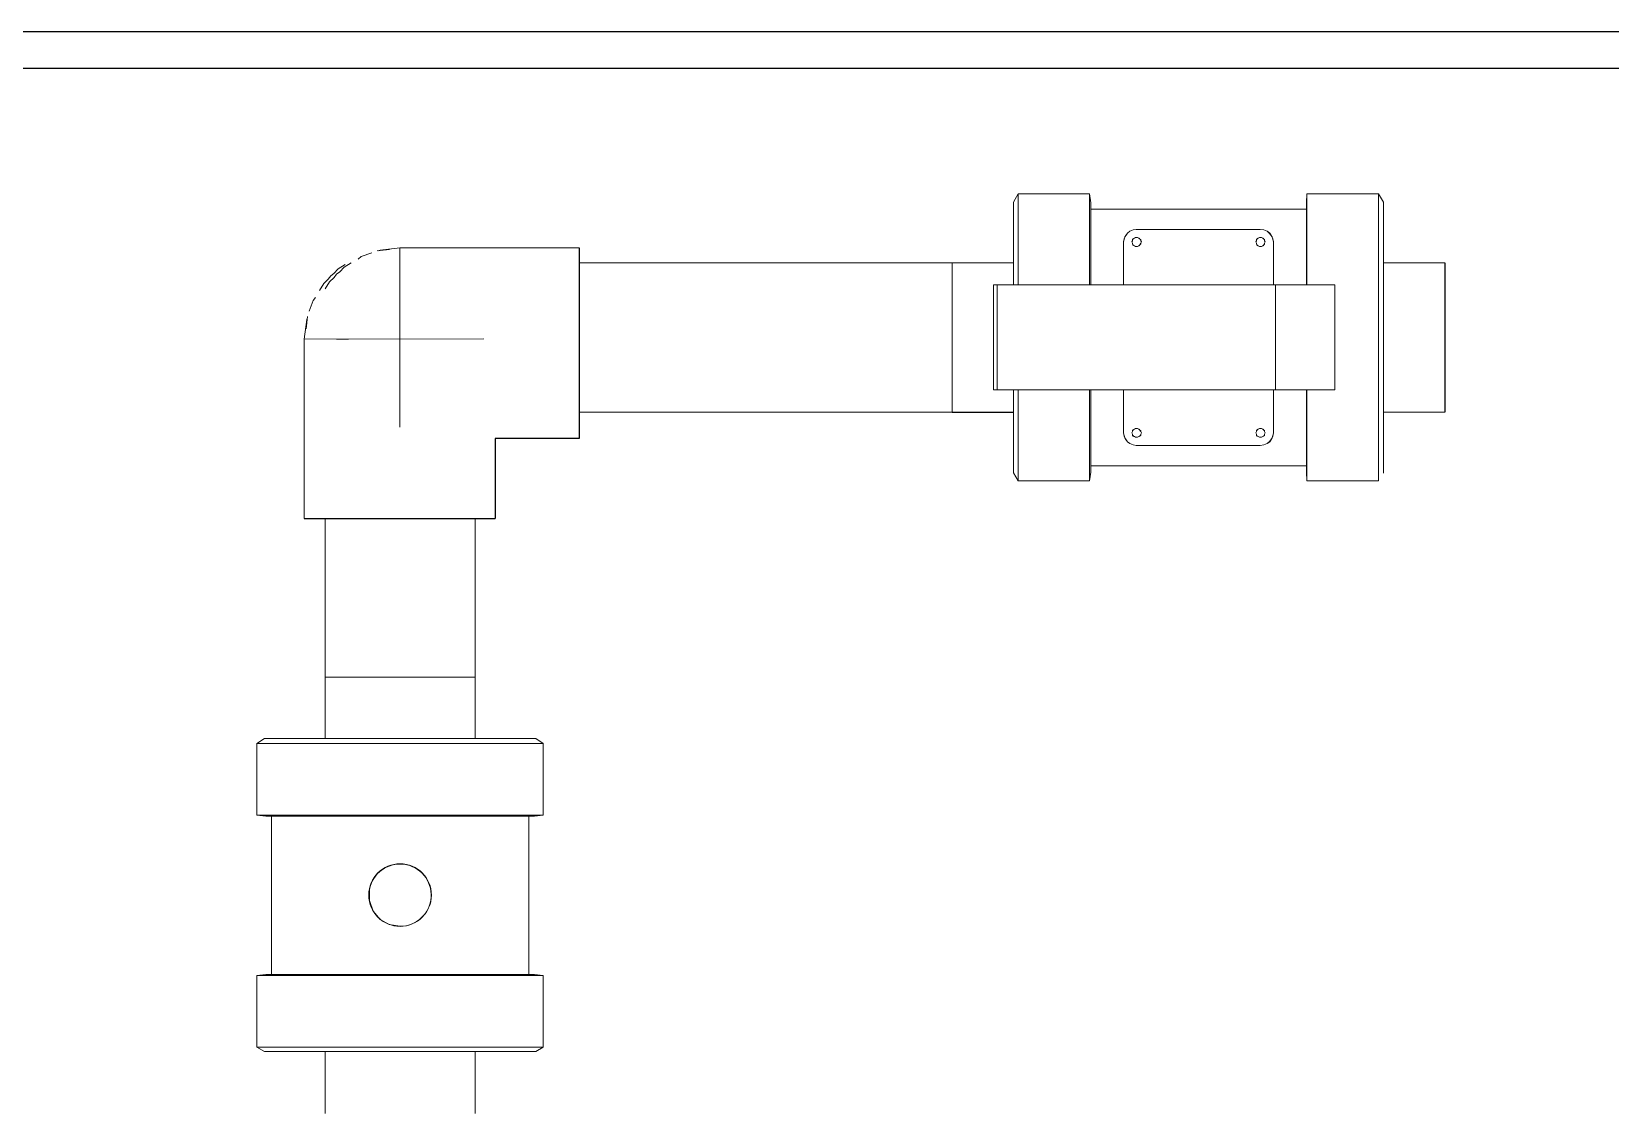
# Model space of a CAD drawing. Header units: inches. Extents: x 13 to 12015, y 11 to 4983.
# Drawn here: x 2919.4 to 3349.2, y 4049.3 to 4343.9 of the extents above; entities that cross this region are included whole.
import ezdxf

# ---------------------------------------------------------------- set-up
doc = ezdxf.new("R2010")
doc.units = ezdxf.units.IN
doc.header["$MEASUREMENT"] = 0
doc.layers.add('PDF _Геометрия', color=7, linetype='Continuous')

msp = doc.modelspace()

# ---------------------------------------------------------------- linework, layer by layer
for p, q in [((2673.83118, 4343.9176), (4093.83118, 4343.9176)), ((2673.83118, 4333.9176), (4093.83118, 4333.9176)), ((3068.51913, 4285.06846), (3068.51913, 4233.08064)), ((3304.14731, 4280.93764), (3304.14731, 4240.31793)), ((3170.06819, 4240.31793), (3186.76356, 4240.31793)), ((3068.51913, 4233.08064), (3045.61837, 4233.08064)), ((3045.61837, 4233.08064), (3045.61837, 4211.322)), ((2993.64399, 4211.28995), (3045.63179, 4211.32201))]:
    msp.add_line(p, q)
at = {"layer": 'PDF _Геометрия', "lineweight": 9}
for points in [[(3186.76356, 4297.46082), (3187.96838, 4299.69834)], [(3187.96833, 4297.97724), (3187.96833, 4299.18206), (3187.96833, 4299.69841)], [(3187.96833, 4299.69834), (3207.41756, 4299.69834)], [(3207.41764, 4299.69834), (3207.76188, 4297.2887)], [(3207.41764, 4274.91344), (3207.41764, 4280.07695), (3207.41764, 4284.89623), (3207.41764, 4289.19916), (3207.41764, 4292.81362), (3207.41764, 4295.7396), (3207.41764, 4297.97713), (3207.41764, 4299.18195), (3207.41764, 4299.6983)], [(3266.45384, 4297.28871), (3266.62595, 4299.69835)], [(3266.62577, 4299.69834), (3286.075, 4299.69834)], [(3266.62577, 4274.91344), (3266.62577, 4280.07695), (3266.62577, 4284.89623), (3266.62577, 4289.19916), (3266.62577, 4292.81362), (3266.62577, 4295.7396), (3266.62577, 4297.97713), (3266.62577, 4299.18195), (3266.62577, 4299.6983)], [(3286.07508, 4221.5572), (3286.07508, 4222.07356), (3286.07508, 4223.27838), (3286.07508, 4225.51589), (3286.07508, 4228.44188), (3286.07508, 4232.05634), (3286.07508, 4236.18715), (3286.07508, 4241.17855), (3286.07508, 4246.34206), (3286.07508, 4251.8498), (3286.07508, 4257.70178), (3286.07508, 4263.55376), (3286.07508, 4269.23362), (3286.07508, 4274.91349), (3286.07508, 4280.077), (3286.07508, 4284.89627), (3286.07508, 4289.1992), (3286.07508, 4292.81366), (3286.07508, 4295.73965), (3286.07508, 4297.97717), (3286.07508, 4299.18199), (3286.07508, 4299.69834), (3287.45202, 4297.46082)], [(3186.76356, 4284.37993), (3186.76356, 4288.85498), (3186.76356, 4292.64155), (3186.76356, 4295.22331), (3186.76356, 4296.94448), (3186.76356, 4297.46083), (3186.76356, 4296.94448), (3186.76356, 4295.22331), (3186.76356, 4292.64155), (3186.76356, 4288.85498), (3186.76356, 4284.37993), (3186.76356, 4279.0443), (3186.76356, 4274.9135)], [(3187.96833, 4274.91344), (3187.96833, 4280.07695), (3187.96833, 4284.89623), (3187.96833, 4289.19916), (3187.96833, 4292.81362), (3187.96833, 4295.7396), (3187.96833, 4297.97713)], [(3207.76186, 4297.28871), (3207.76186, 4296.60024)], [(3207.76186, 4274.91344), (3207.76186, 4278.87213), (3207.76186, 4284.20776), (3207.76186, 4288.68281), (3207.76186, 4292.29726), (3207.76186, 4295.05114), (3207.76186, 4296.60019), (3207.76186, 4297.28866)], [(3207.76186, 4295.56752), (3266.45377, 4295.56752)], [(3266.45384, 4296.60027), (3266.45384, 4297.28874), (3266.45384, 4296.60027), (3266.45384, 4295.05122), (3266.45384, 4292.29734), (3266.45384, 4288.68289), (3266.45384, 4284.20784), (3266.45384, 4278.87222), (3266.45384, 4274.91352)], [(3287.45196, 4236.87564), (3287.45196, 4232.40059), (3287.45196, 4228.61402), (3287.45196, 4225.86015), (3287.45196, 4224.31109), (3287.45196, 4223.62262), (3287.45196, 4224.31109), (3287.45196, 4225.86015), (3287.45196, 4228.61402), (3287.45196, 4232.40059), (3287.45196, 4236.87564), (3287.45196, 4242.21127), (3287.45196, 4248.06324), (3287.45196, 4254.25946), (3287.45196, 4260.62779), (3287.45196, 4266.99612), (3287.45196, 4273.19233), (3287.45196, 4279.04431), (3287.45196, 4284.37994), (3287.45196, 4288.85499), (3287.45196, 4292.64156), (3287.45196, 4295.22331), (3287.45196, 4296.94449), (3287.45196, 4297.46084)], [(3287.45196, 4297.46082), (3287.45196, 4296.94447), (3287.45196, 4295.2233), (3287.45196, 4292.64154), (3287.45196, 4288.85497), (3287.45196, 4284.37993)], [(3257.50359, 4274.91344), (3257.50359, 4280.42119), (3257.50359, 4286.6174), (3257.33147, 4287.30587), (3257.15935, 4287.99434), (3256.81512, 4288.51069), (3256.29877, 4289.02704), (3255.78242, 4289.54339), (3254.92183, 4289.88763), (3253.88913, 4290.05974), (3220.15419, 4290.05974), (3219.29361, 4289.88763), (3218.43302, 4289.54339), (3217.74455, 4289.02704), (3217.40032, 4288.51069), (3217.05608, 4287.99434), (3216.88397, 4287.30587), (3216.71185, 4286.6174), (3216.71185, 4280.42119), (3216.71185, 4274.91344)], [(3216.71193, 4274.91344), (3216.71193, 4286.6174), (3216.88405, 4287.47799), (3217.22829, 4288.33857), (3217.74464, 4289.02704), (3218.4331, 4289.54339), (3219.29369, 4289.88763), (3220.15428, 4290.05974), (3253.88921, 4290.05974), (3254.92192, 4289.88763), (3255.7825, 4289.54339), (3256.47097, 4289.02704), (3256.98732, 4288.33857), (3257.33156, 4287.47799), (3257.50367, 4286.6174), (3257.50367, 4274.91344)], [(3219.29358, 4289.88772), (3219.29358, 4289.88772)], [(3254.92194, 4289.88772), (3254.92194, 4289.88772)], [(3216.88404, 4287.30589), (3217.05616, 4287.99436), (3217.4004, 4288.51071)], [(3218.94936, 4286.61745), (3219.12148, 4286.96168), (3219.12148, 4287.30592)], [(3219.12165, 4286.10112), (3219.12165, 4286.27324), (3218.94953, 4286.61747)], [(3219.6378, 4285.58479), (3219.29357, 4285.75691), (3219.12145, 4285.92902)], [(3219.12165, 4287.30589), (3219.29377, 4287.47801), (3219.638, 4287.65012)], [(3219.29358, 4287.30589), (3219.4657, 4287.65012)], [(3219.46587, 4285.58479), (3219.29375, 4285.92902)], [(3219.6378, 4287.65011), (3219.98204, 4287.82223), (3220.49839, 4287.82223), (3220.84262, 4287.65011)], [(3220.84275, 4285.58479), (3220.49852, 4285.41267), (3219.98217, 4285.41267), (3219.63793, 4285.58479)], [(3219.9822, 4287.82222), (3220.15432, 4287.82222), (3220.49855, 4287.82222)], [(3220.84274, 4285.58478), (3221.01485, 4285.75689), (3221.18697, 4285.92901), (3221.01485, 4285.58478)], [(3220.84275, 4287.65011), (3221.01487, 4287.47799), (3221.3591, 4287.30588)], [(3221.01486, 4287.65011), (3221.18698, 4287.30588), (3221.35909, 4286.96164), (3221.53121, 4286.61741), (3221.35909, 4286.27317), (3221.18698, 4286.10106)], [(3252.68433, 4286.61745), (3252.85645, 4286.96168)], [(3252.85644, 4286.10112), (3252.85644, 4286.27324), (3252.68433, 4286.61747)], [(3253.37277, 4285.58479), (3253.02854, 4285.75691), (3252.85642, 4285.92902)], [(3252.85644, 4287.30589), (3253.02856, 4287.47801), (3253.37279, 4287.65012)], [(3252.85644, 4286.96167), (3252.85644, 4287.3059)], [(3253.02855, 4287.30589), (3253.20067, 4287.65012)], [(3253.20066, 4285.58479), (3253.02855, 4285.92902)], [(3253.37277, 4287.65011), (3253.71701, 4287.82223), (3254.23336, 4287.82223), (3254.57759, 4287.65011)], [(3254.57772, 4285.58479), (3254.23348, 4285.41267), (3253.71713, 4285.41267), (3253.3729, 4285.58479)], [(3253.71699, 4287.82222), (3253.88911, 4287.82222), (3254.23334, 4287.82222)], [(3255.09405, 4285.92901), (3254.74981, 4285.75689), (3254.5777, 4285.58478)], [(3254.57772, 4287.65011), (3254.74984, 4287.47799), (3255.09407, 4287.30588)], [(3254.92194, 4285.92901), (3254.74982, 4285.58478)], [(3254.74983, 4287.65011), (3254.92195, 4287.30588)], [(3255.09405, 4287.30589), (3255.09405, 4286.96166), (3255.26617, 4286.61742), (3255.09405, 4286.27319), (3255.09405, 4286.10107)], [(3256.81515, 4288.51075), (3257.15938, 4287.9944), (3257.3315, 4287.30593)], [(3008.27828, 4281.9703), (3009.13886, 4282.65877), (3012.06485, 4283.69148)], [(3016.88413, 4284.55204), (3013.44179, 4284.20781)], [(3013.78597, 4284.20782), (3014.30232, 4284.37994), (3019.63795, 4285.06841)], [(3019.63789, 4236.18722), (3019.63789, 4285.06846), (3068.51913, 4285.06846)], [(3220.49853, 4285.41268), (3220.1543, 4285.41268), (3219.98218, 4285.41268)], [(3254.2335, 4285.41268), (3253.88926, 4285.41268), (3253.71715, 4285.41268)], [(3001.69238, 4278.07637), (3000.83222, 4277.38737), (3000.14428, 4276.52636), (2998.94021, 4275.3208), (2997.73656, 4273.42677)], [(3004.78899, 4280.48794), (3002.89644, 4279.28195), (3001.69237, 4278.07639)], [(3001.73768, 4276.97888), (3002.42615, 4277.83946), (3003.28674, 4278.52793), (3004.49155, 4279.73275), (3006.38484, 4280.93757)], [(3068.51913, 4240.31793), (3170.06819, 4240.31793), (3170.06819, 4240.66216), (3170.06819, 4242.0391), (3170.06819, 4244.1045), (3170.06819, 4247.03049), (3170.06819, 4250.47283), (3170.06819, 4254.25941), (3170.06819, 4258.56233), (3170.06819, 4262.69314), (3170.06819, 4266.82395), (3170.06819, 4270.78264), (3170.06819, 4274.22498), (3170.06819, 4276.97885), (3170.06819, 4279.21638), (3170.06819, 4280.4212), (3170.06819, 4280.93755)], [(3068.51924, 4280.93764), (3170.0683, 4280.93764)], [(3068.51924, 4274.91344), (3068.51924, 4278.18367), (3068.51924, 4280.24907), (3068.51924, 4280.93754)], [(3170.06819, 4280.93764), (3186.76354, 4280.93764)], [(3170.06819, 4279.9049), (3170.06819, 4280.24913)], [(3170.06819, 4277.66738), (3170.06819, 4278.18373), (3170.06819, 4278.52796)], [(3287.45196, 4280.93764), (3304.14731, 4280.93764)], [(2999.32803, 4273.88078), (3000.53285, 4275.77407), (3001.73767, 4276.97889)], [(3019.63789, 4276.2905), (3019.63789, 4273.02027)], [(3170.06819, 4274.56922), (3170.06819, 4274.91346), (3170.06819, 4275.60193)], [(3237.02179, 4274.91356), (3223.59666, 4274.91356), (3209.65518, 4274.91356), (3195.36947, 4274.91356), (3181.25587, 4274.91356)], [(3237.02179, 4274.91344), (3223.59666, 4274.91344), (3209.65518, 4274.91344), (3195.36947, 4274.91344), (3181.25587, 4274.91344)], [(3258.01992, 4274.91344), (3250.61889, 4274.91344), (3242.87362, 4274.91344), (3234.78412, 4274.91344), (3226.5225, 4274.91344), (3217.91665, 4274.91344), (3209.13868, 4274.91344), (3200.36071, 4274.91344), (3191.41063, 4274.91344), (3182.28842, 4274.91344)], [(3182.28853, 4274.91356), (3191.41073, 4274.91356), (3200.36082, 4274.91356), (3209.13878, 4274.91356), (3217.91675, 4274.91356), (3226.52261, 4274.91356), (3234.78422, 4274.91356), (3242.87373, 4274.91356), (3250.61899, 4274.91356), (3258.02002, 4274.91356)], [(3274.19896, 4274.91356), (3265.42099, 4274.91356), (3256.29879, 4274.91356), (3246.83235, 4274.91356), (3237.02168, 4274.91356)], [(3274.19896, 4274.91344), (3265.42099, 4274.91344), (3256.29879, 4274.91344), (3246.83235, 4274.91344), (3237.02168, 4274.91344)], [(2996.70499, 4271.5327), (2996.01705, 4270.67169), (2994.98615, 4267.74507)], [(2994.47087, 4266.02363), (2994.29907, 4265.50717), (2993.61389, 4260.17112)], [(2994.12856, 4262.92526), (2994.47067, 4266.36781)], [(3170.06819, 4264.7586), (3170.06819, 4265.7913), (3170.06819, 4266.30765)], [(3042.49507, 4260.20133), (2993.61384, 4260.17118), (2993.64399, 4211.28995)], [(3002.3918, 4260.17659), (3005.66202, 4260.17861)], [(3170.06819, 4259.76723), (3170.06819, 4260.62782), (3170.06819, 4261.4884)], [(3287.45196, 4260.11145), (3287.45196, 4262.69321)], [(3287.45196, 4261.14423), (3287.45196, 4258.56247)], [(3170.06819, 4254.94798), (3170.06819, 4255.29221), (3170.06819, 4256.32491)], [(3170.06819, 4245.6536), (3170.06819, 4246.16995), (3170.06819, 4246.51418)], [(3170.06819, 4242.72764), (3170.06819, 4243.07187), (3170.06819, 4243.58823)], [(3237.02179, 4246.34224), (3223.59666, 4246.34224), (3209.65518, 4246.34224), (3195.36947, 4246.34224), (3181.25587, 4246.34224)], [(3237.02179, 4246.34213), (3223.59666, 4246.34213), (3209.65518, 4246.34213), (3195.36947, 4246.34213), (3181.25587, 4246.34213)], [(3258.01992, 4246.34224), (3250.61889, 4246.34224), (3242.87362, 4246.34224), (3234.78412, 4246.34224), (3226.5225, 4246.34224), (3217.91665, 4246.34224), (3209.13868, 4246.34224), (3200.36071, 4246.34224), (3191.41063, 4246.34224), (3182.28842, 4246.34224)], [(3182.28853, 4246.34213), (3191.41073, 4246.34213), (3200.36082, 4246.34213), (3209.13878, 4246.34213), (3217.91675, 4246.34213), (3226.52261, 4246.34213), (3234.78422, 4246.34213), (3242.87373, 4246.34213), (3250.61899, 4246.34213), (3258.02002, 4246.34213)], [(3186.76356, 4236.87575), (3186.76356, 4232.40071), (3186.76356, 4228.61413), (3186.76356, 4226.03238), (3186.76356, 4224.3112), (3186.76356, 4223.79485), (3186.76356, 4224.3112), (3186.76356, 4226.03238), (3186.76356, 4228.61413), (3186.76356, 4232.40071), (3186.76356, 4236.87575), (3186.76356, 4242.21138), (3186.76356, 4246.34219)], [(3187.96833, 4246.34224), (3187.96833, 4241.17873), (3187.96833, 4236.35945), (3187.96833, 4232.05652), (3187.96833, 4228.44207), (3187.96833, 4225.51608), (3187.96833, 4223.27856)], [(3207.41764, 4246.34224), (3207.41764, 4241.17873), (3207.41764, 4236.35945), (3207.41764, 4232.05652), (3207.41764, 4228.44207), (3207.41764, 4225.51608), (3207.41764, 4223.27856), (3207.41764, 4222.07374), (3207.41764, 4221.55738)], [(3207.76186, 4246.34224), (3207.76186, 4242.38355), (3207.76186, 4237.04792), (3207.76186, 4232.57288), (3207.76186, 4228.95842), (3207.76186, 4226.20454), (3207.76186, 4224.65549), (3207.76186, 4223.96702)], [(3257.50359, 4246.34224), (3257.50359, 4240.83449), (3257.50359, 4234.63828), (3257.33147, 4233.94981), (3257.15935, 4233.26134), (3256.81512, 4232.74499), (3256.29877, 4232.22864), (3255.78242, 4231.71229), (3254.92183, 4231.36806), (3253.88913, 4231.19594), (3220.15419, 4231.19594), (3219.29361, 4231.36806), (3218.43302, 4231.71229), (3217.74455, 4232.22864), (3217.40032, 4232.74499), (3217.05608, 4233.26134), (3216.88397, 4233.94981), (3216.71185, 4234.63828), (3216.71185, 4240.83449), (3216.71185, 4246.34224)], [(3216.71193, 4246.34224), (3216.71193, 4234.63828), (3216.88405, 4233.77769), (3217.22829, 4232.91711), (3217.74464, 4232.22864), (3218.4331, 4231.71229), (3219.29369, 4231.36806), (3220.15428, 4231.19594), (3253.88921, 4231.19594), (3254.92192, 4231.36806), (3255.7825, 4231.71229), (3256.47097, 4232.22864), (3256.98732, 4232.91711), (3257.33156, 4233.77769), (3257.50367, 4234.63828), (3257.50367, 4246.34224)], [(3274.19896, 4246.34224), (3265.42099, 4246.34224), (3256.29879, 4246.34224), (3246.83235, 4246.34224), (3237.02168, 4246.34224)], [(3274.19896, 4246.34213), (3265.42099, 4246.34213), (3256.29879, 4246.34213), (3246.83235, 4246.34213), (3237.02168, 4246.34213)], [(3266.45384, 4224.65541), (3266.45384, 4223.96694), (3266.45384, 4224.65541), (3266.45384, 4226.20446), (3266.45384, 4228.95834), (3266.45384, 4232.57279), (3266.45384, 4237.04784), (3266.45384, 4242.38347), (3266.45384, 4246.34216)], [(3266.62577, 4246.34224), (3266.62577, 4241.17873), (3266.62577, 4236.35945), (3266.62577, 4232.05652), (3266.62577, 4228.44207), (3266.62577, 4225.51608), (3266.62577, 4223.27856), (3266.62577, 4222.07374), (3266.62577, 4221.55738)], [(3287.45196, 4240.31804), (3304.14731, 4240.31804)], [(3218.94936, 4234.63823), (3219.12148, 4234.294), (3219.12148, 4233.94976)], [(3219.12165, 4235.15456), (3219.12165, 4234.98244), (3218.94953, 4234.63821)], [(3219.6378, 4235.67089), (3219.29357, 4235.49877), (3219.12145, 4235.32666)], [(3219.46587, 4235.67089), (3219.29375, 4235.32666)], [(3220.84275, 4235.67089), (3220.49852, 4235.84301), (3219.98217, 4235.84301), (3219.63793, 4235.67089)], [(3220.49853, 4235.843), (3220.1543, 4235.843), (3219.98218, 4235.843)], [(3220.84274, 4235.67091), (3221.01485, 4235.49879), (3221.18697, 4235.32667), (3221.01485, 4235.67091)], [(3221.01486, 4233.60557), (3221.18698, 4233.9498), (3221.35909, 4234.29404), (3221.53121, 4234.63827), (3221.35909, 4234.98251), (3221.18698, 4235.15462)], [(3252.85644, 4235.15456), (3252.85644, 4234.98244), (3252.68433, 4234.63821)], [(3252.68433, 4234.63823), (3252.85645, 4234.294)], [(3253.37277, 4235.67089), (3253.02854, 4235.49877), (3252.85642, 4235.32666)], [(3252.85644, 4234.29401), (3252.85644, 4233.94978)], [(3253.20066, 4235.67089), (3253.02855, 4235.32666)], [(3254.57772, 4235.67089), (3254.23348, 4235.84301), (3253.71713, 4235.84301), (3253.3729, 4235.67089)], [(3254.2335, 4235.843), (3253.88926, 4235.843), (3253.71715, 4235.843)], [(3255.09405, 4235.32667), (3254.74981, 4235.49879), (3254.5777, 4235.67091)], [(3254.92194, 4235.32667), (3254.74982, 4235.67091)], [(3255.09405, 4233.94979), (3255.09405, 4234.29402), (3255.26617, 4234.63826), (3255.09405, 4234.98249), (3255.09405, 4235.15461)], [(3287.45196, 4223.79486), (3287.45196, 4224.31121), (3287.45196, 4226.03238), (3287.45196, 4228.61414), (3287.45196, 4232.40071), (3287.45196, 4236.87576)], [(3216.88404, 4233.94979), (3217.05616, 4233.26132), (3217.4004, 4232.74497)], [(3219.12165, 4233.94979), (3219.29377, 4233.77767), (3219.638, 4233.60556)], [(3219.29358, 4233.94979), (3219.4657, 4233.60556)], [(3219.29358, 4231.36797), (3219.29358, 4231.36797)], [(3219.6378, 4233.60557), (3219.98204, 4233.43345), (3220.49839, 4233.43345), (3220.84262, 4233.60557)], [(3219.9822, 4233.43346), (3220.15432, 4233.43346), (3220.49855, 4233.43346)], [(3220.84275, 4233.60557), (3221.01487, 4233.77769), (3221.3591, 4233.9498)], [(3252.85644, 4233.94979), (3253.02856, 4233.77767), (3253.37279, 4233.60556)], [(3253.02855, 4233.94979), (3253.20067, 4233.60556)], [(3253.37277, 4233.60557), (3253.71701, 4233.43345), (3254.23336, 4233.43345), (3254.57759, 4233.60557)], [(3253.71699, 4233.43346), (3253.88911, 4233.43346), (3254.23334, 4233.43346)], [(3254.57772, 4233.60557), (3254.74984, 4233.77769), (3255.09407, 4233.9498)], [(3254.74983, 4233.60557), (3254.92195, 4233.9498)], [(3254.92194, 4231.36797), (3254.92194, 4231.36797)], [(3256.81515, 4232.74493), (3257.15938, 4233.26128), (3257.3315, 4233.94975)], [(3207.76186, 4225.68816), (3266.45377, 4225.68816)], [(3186.76356, 4223.79486), (3187.96838, 4221.55734)], [(3187.96833, 4223.27844), (3187.96833, 4222.07362), (3187.96833, 4221.55727)], [(3187.96833, 4221.55734), (3207.41756, 4221.55734)], [(3207.41764, 4221.55734), (3207.76188, 4223.96698)], [(3207.76186, 4223.96697), (3207.76186, 4224.65544)], [(3266.45384, 4223.96697), (3266.62595, 4221.55733)], [(3266.62577, 4221.55734), (3286.075, 4221.55734)], [(2999.32387, 4211.30594), (2999.32387, 4168.09544), (2999.84033, 4168.09544), (3001.21756, 4168.09544), (3003.2834, 4168.09544), (3006.03785, 4168.09544), (3009.48092, 4168.09544), (3013.44045, 4168.09544), (3017.57213, 4168.09544), (3021.87597, 4168.09544), (3026.00765, 4168.09544), (3029.96718, 4168.09544), (3033.23809, 4168.09544), (3036.1647, 4168.09544), (3038.23054, 4168.09544), (3039.60777, 4168.09544), (3040.12423, 4168.09544)], [(3019.63789, 4211.30598), (3024.97464, 4211.30598), (3029.96709, 4211.30598), (3034.09877, 4211.30598), (3037.36969, 4211.30598), (3039.43553, 4211.30598), (3040.12414, 4211.30598), (3040.12414, 4168.09548)], [(2999.32387, 4151.39658), (2999.32387, 4168.09546)], [(3000.01246, 4168.09544), (3000.52892, 4168.09544)], [(3001.73392, 4168.09544), (3002.07823, 4168.09544), (3002.59469, 4168.09544)], [(3004.66058, 4168.09544), (3005.3492, 4168.09544), (3005.69351, 4168.09544)], [(3013.95684, 4168.09544), (3014.4733, 4168.09544), (3015.50622, 4168.09544)], [(3018.94926, 4168.09544), (3019.63787, 4168.09544), (3020.49864, 4168.09544)], [(3023.94186, 4168.09544), (3024.97478, 4168.09544), (3025.31908, 4168.09544)], [(3033.75455, 4168.09544), (3034.09886, 4168.09544), (3034.78747, 4168.09544)], [(3036.85336, 4168.09544), (3037.36982, 4168.09544), (3037.71413, 4168.09544)], [(3038.91912, 4168.09544), (3039.43558, 4168.09544)], [(3040.12414, 4168.09544), (3040.12414, 4151.39656)], [(3058.71685, 4150.01937), (3058.37254, 4150.01937), (3056.99532, 4150.01937), (3054.92948, 4150.01937), (3052.00287, 4150.01937), (3048.38765, 4150.01937), (3044.08381, 4150.01937), (3039.26352, 4150.01937), (3033.92676, 4150.01937), (3028.41786, 4150.01937), (3022.56464, 4150.01937), (3016.88357, 4150.01937), (3011.03036, 4150.01937), (3005.52145, 4150.01937), (3000.18469, 4150.01937), (2995.3644, 4150.01937), (2991.06056, 4150.01937), (2987.44534, 4150.01937), (2984.51873, 4150.01937), (2982.45289, 4150.01937), (2981.07567, 4150.01937), (2980.73136, 4150.01937), (2982.7972, 4151.39659)], [(2980.73136, 4130.56608), (2980.73136, 4150.01941)], [(3043.3951, 4151.39658), (3048.04324, 4151.39658), (3051.65846, 4151.39658), (3054.41292, 4151.39658), (3056.13445, 4151.39658), (3056.65091, 4151.39658), (3056.13445, 4151.39658), (3054.41292, 4151.39658), (3051.65846, 4151.39658), (3048.04324, 4151.39658), (3043.3951, 4151.39658), (3038.2305, 4151.39658), (3032.37728, 4151.39658), (3026.17976, 4151.39658), (3019.63793, 4151.39658), (3013.26826, 4151.39658), (3007.07073, 4151.39658), (3001.21752, 4151.39658), (2996.05291, 4151.39658), (2991.40477, 4151.39658), (2987.78955, 4151.39658), (2985.0351, 4151.39658), (2983.31356, 4151.39658), (2982.7971, 4151.39658)], [(2982.79712, 4151.39658), (2983.31358, 4151.39658), (2985.03511, 4151.39658), (2987.78957, 4151.39658), (2991.40479, 4151.39658), (2996.05293, 4151.39658), (2996.22508, 4151.39658)], [(3056.6509, 4151.39658), (3058.71674, 4150.01935)], [(3058.71683, 4150.01937), (3058.71683, 4130.56603)], [(2983.14141, 4130.2217), (2980.73126, 4130.566)], [(2980.73134, 4130.56608), (2981.07565, 4130.56608), (2982.45287, 4130.56608), (2984.51871, 4130.56608), (2987.44532, 4130.56608), (2991.06054, 4130.56608), (2995.36438, 4130.56608), (3000.18467, 4130.56608), (3005.52143, 4130.56608), (3011.03033, 4130.56608), (3016.88355, 4130.56608), (3022.56462, 4130.56608), (3028.41783, 4130.56608), (3033.92674, 4130.56608), (3039.2635, 4130.56608), (3044.08379, 4130.56608), (3048.38763, 4130.56608), (3052.00285, 4130.56608), (3054.92946, 4130.56608), (3056.9953, 4130.56608), (3058.37252, 4130.56608), (3058.71683, 4130.56608), (3056.30668, 4130.22177)], [(2983.65802, 4130.2217), (2983.14156, 4130.2217), (2983.65802, 4130.2217), (2985.37956, 4130.2217), (2987.96186, 4130.2217), (2991.74923, 4130.2217), (2996.22522, 4130.2217), (3001.38982, 4130.2217), (3007.24304, 4130.2217), (3013.44056, 4130.2217), (3019.63809, 4130.2217), (3026.00776, 4130.2217), (3032.20528, 4130.2217), (3038.0585, 4130.2217), (3043.2231, 4130.2217), (3047.69909, 4130.2217), (3051.48646, 4130.2217), (3054.06877, 4130.2217), (3055.7903, 4130.2217), (3056.30676, 4130.2217)], [(2984.6909, 4087.18335), (2984.6909, 4130.2217)], [(3054.75729, 4130.2217), (3054.75729, 4087.18335)], [(3056.30661, 4130.2217), (3055.79015, 4130.2217)], [(2980.73134, 4086.83905), (2981.07565, 4086.83905), (2982.45287, 4086.83905), (2984.51871, 4086.83905), (2987.44532, 4086.83905), (2991.06054, 4086.83905), (2995.36438, 4086.83905), (3000.18467, 4086.83905), (3005.52143, 4086.83905), (3011.03033, 4086.83905), (3016.88355, 4086.83905), (3022.56462, 4086.83905), (3028.41783, 4086.83905), (3033.92674, 4086.83905), (3039.2635, 4086.83905), (3044.08379, 4086.83905), (3048.38763, 4086.83905), (3052.00285, 4086.83905), (3054.92946, 4086.83905), (3056.9953, 4086.83905), (3058.37252, 4086.83905), (3058.71683, 4086.83905), (3058.71683, 4067.38572)], [(2980.73136, 4086.83905), (2983.14151, 4087.18336)], [(2980.73136, 4067.38572), (2980.73136, 4086.83906)], [(2983.14141, 4087.18335), (2983.65787, 4087.18335)], [(2983.65802, 4087.18335), (2983.14156, 4087.18335)], [(3055.79017, 4087.18335), (3056.30663, 4087.18335), (3055.79017, 4087.18335), (3054.06863, 4087.18335), (3051.48633, 4087.18335), (3047.69896, 4087.18335), (3043.22297, 4087.18335), (3038.05837, 4087.18335), (3032.20515, 4087.18335), (3026.00763, 4087.18335), (3019.63795, 4087.18335), (3013.44043, 4087.18335), (3007.24291, 4087.18335), (3001.38969, 4087.18335), (2996.22509, 4087.18335), (2991.7491, 4087.18335), (2987.96173, 4087.18335), (2985.37942, 4087.18335), (2983.65789, 4087.18335)], [(3056.30661, 4087.18335), (3058.71675, 4086.83904)], [(2982.79712, 4066.1807), (2980.73128, 4067.38577)], [(2980.73134, 4067.38572), (2981.07565, 4067.38572), (2982.45287, 4067.38572), (2984.51871, 4067.38572), (2987.44532, 4067.38572), (2991.06054, 4067.38572), (2995.36438, 4067.38572), (3000.18467, 4067.38572), (3005.52143, 4067.38572), (3011.03033, 4067.38572), (3016.88355, 4067.38572), (3022.56462, 4067.38572), (3028.41783, 4067.38572), (3033.92674, 4067.38572), (3039.2635, 4067.38572), (3044.08379, 4067.38572), (3048.38763, 4067.38572), (3052.00285, 4067.38572), (3054.92946, 4067.38572), (3056.9953, 4067.38572), (3058.37252, 4067.38572), (3058.71683, 4067.38572), (3056.65099, 4066.18065)], [(2996.22506, 4066.1807), (2996.05291, 4066.1807), (2991.40477, 4066.1807), (2987.78954, 4066.1807), (2985.03509, 4066.1807), (2983.31356, 4066.1807), (2982.7971, 4066.1807), (2983.31356, 4066.1807), (2985.03509, 4066.1807), (2987.78954, 4066.1807), (2991.40477, 4066.1807), (2996.05291, 4066.1807), (3001.21751, 4066.1807), (3007.07073, 4066.1807), (3013.26825, 4066.1807), (3019.63792, 4066.1807), (3026.17975, 4066.1807), (3032.37728, 4066.1807), (3038.23049, 4066.1807), (3043.3951, 4066.1807), (3048.04323, 4066.1807), (3051.65846, 4066.1807), (3054.41291, 4066.1807), (3056.13444, 4066.1807), (3056.6509, 4066.1807)], [(2999.32387, 4049.30965), (2999.32387, 4066.18068)], [(3040.12414, 4066.1807), (3040.12414, 4049.30966)], [(3056.6509, 4066.1807), (3056.13444, 4066.1807), (3054.4129, 4066.1807), (3051.65845, 4066.1807), (3048.04323, 4066.1807), (3043.39509, 4066.1807)]]:
    msp.add_lwpolyline(points, dxfattribs=at)
for points in [[(3221.53119, 4286.61745), (3221.35907, 4286.96168), (3221.35907, 4287.30592), (3221.01484, 4287.47804), (3220.84272, 4287.65015), (3220.49849, 4287.82227), (3220.15425, 4287.82227), (3219.98214, 4287.82227), (3219.6379, 4287.65015), (3219.29367, 4287.47804), (3219.12155, 4287.30592), (3219.12155, 4286.96168), (3218.94943, 4286.61745), (3219.12155, 4286.27322), (3219.12155, 4286.1011), (3219.29367, 4285.75687), (3219.6379, 4285.58475), (3219.98214, 4285.41263), (3220.15425, 4285.41263), (3220.49849, 4285.41263), (3220.84272, 4285.58475), (3221.01484, 4285.75687), (3221.35907, 4286.1011), (3221.35907, 4286.27322)], [(3255.26616, 4286.61745), (3255.09404, 4286.96168), (3255.09404, 4287.30592), (3254.74981, 4287.47804), (3254.57769, 4287.65015), (3254.23346, 4287.82227), (3253.88922, 4287.82227), (3253.7171, 4287.82227), (3253.37287, 4287.65015), (3253.02864, 4287.47804), (3252.85652, 4287.30592), (3252.85652, 4286.96168), (3252.6844, 4286.61745), (3252.85652, 4286.27322), (3252.85652, 4286.1011), (3253.02864, 4285.75687), (3253.37287, 4285.58475), (3253.7171, 4285.41263), (3253.88922, 4285.41263), (3254.23346, 4285.41263), (3254.57769, 4285.58475), (3254.74981, 4285.75687), (3255.09404, 4286.1011), (3255.09404, 4286.27322)], [(3182.28853, 4246.34213), (3181.25582, 4246.34213), (3181.25582, 4274.91356), (3182.28853, 4274.91356)], [(3182.28853, 4274.91356), (3181.25582, 4274.91356), (3181.25582, 4246.34213), (3182.28853, 4246.34213)], [(3258.01992, 4246.34213), (3258.01992, 4274.91356), (3274.19892, 4274.91356), (3274.19892, 4246.34213)], [(3258.01992, 4274.91356), (3258.01992, 4246.34213), (3274.19892, 4246.34213), (3274.19892, 4274.91356)], [(3221.53119, 4234.63823), (3221.35907, 4234.294), (3221.35907, 4233.94976), (3221.01484, 4233.77765), (3220.84272, 4233.60553), (3220.49849, 4233.43341), (3220.15425, 4233.43341), (3219.98214, 4233.43341), (3219.6379, 4233.60553), (3219.29367, 4233.77765), (3219.12155, 4233.94976), (3219.12155, 4234.294), (3218.94943, 4234.63823), (3219.12155, 4234.98246), (3219.12155, 4235.15458), (3219.29367, 4235.49882), (3219.6379, 4235.67093), (3219.98214, 4235.84305), (3220.15425, 4235.84305), (3220.49849, 4235.84305), (3220.84272, 4235.67093), (3221.01484, 4235.49882), (3221.35907, 4235.15458), (3221.35907, 4234.98246)], [(3255.26616, 4234.63823), (3255.09404, 4234.294), (3255.09404, 4233.94976), (3254.74981, 4233.77765), (3254.57769, 4233.60553), (3254.23346, 4233.43341), (3253.88922, 4233.43341), (3253.7171, 4233.43341), (3253.37287, 4233.60553), (3253.02864, 4233.77765), (3252.85652, 4233.94976), (3252.85652, 4234.294), (3252.6844, 4234.63823), (3252.85652, 4234.98246), (3252.85652, 4235.15458), (3253.02864, 4235.49882), (3253.37287, 4235.67093), (3253.7171, 4235.84305), (3253.88922, 4235.84305), (3254.23346, 4235.84305), (3254.57769, 4235.67093), (3254.74981, 4235.49882), (3255.09404, 4235.15458), (3255.09404, 4234.98246)]]:
    msp.add_lwpolyline(points, close=True, dxfattribs=at)
msp.add_lwpolyline([(3019.63802, 4100.267), (3016.71141, 4100.78346), (3014.30127, 4102.16069), (3012.40758, 4104.39868), (3011.37466, 4107.32529), (3011.37466, 4110.2519, -2.150379108)], format="xyb", close=True, dxfattribs=at)
msp.add_circle((3019.7241, 4108.78171), 8.52891, dxfattribs=at)

doc.saveas('drawing.dxf')
